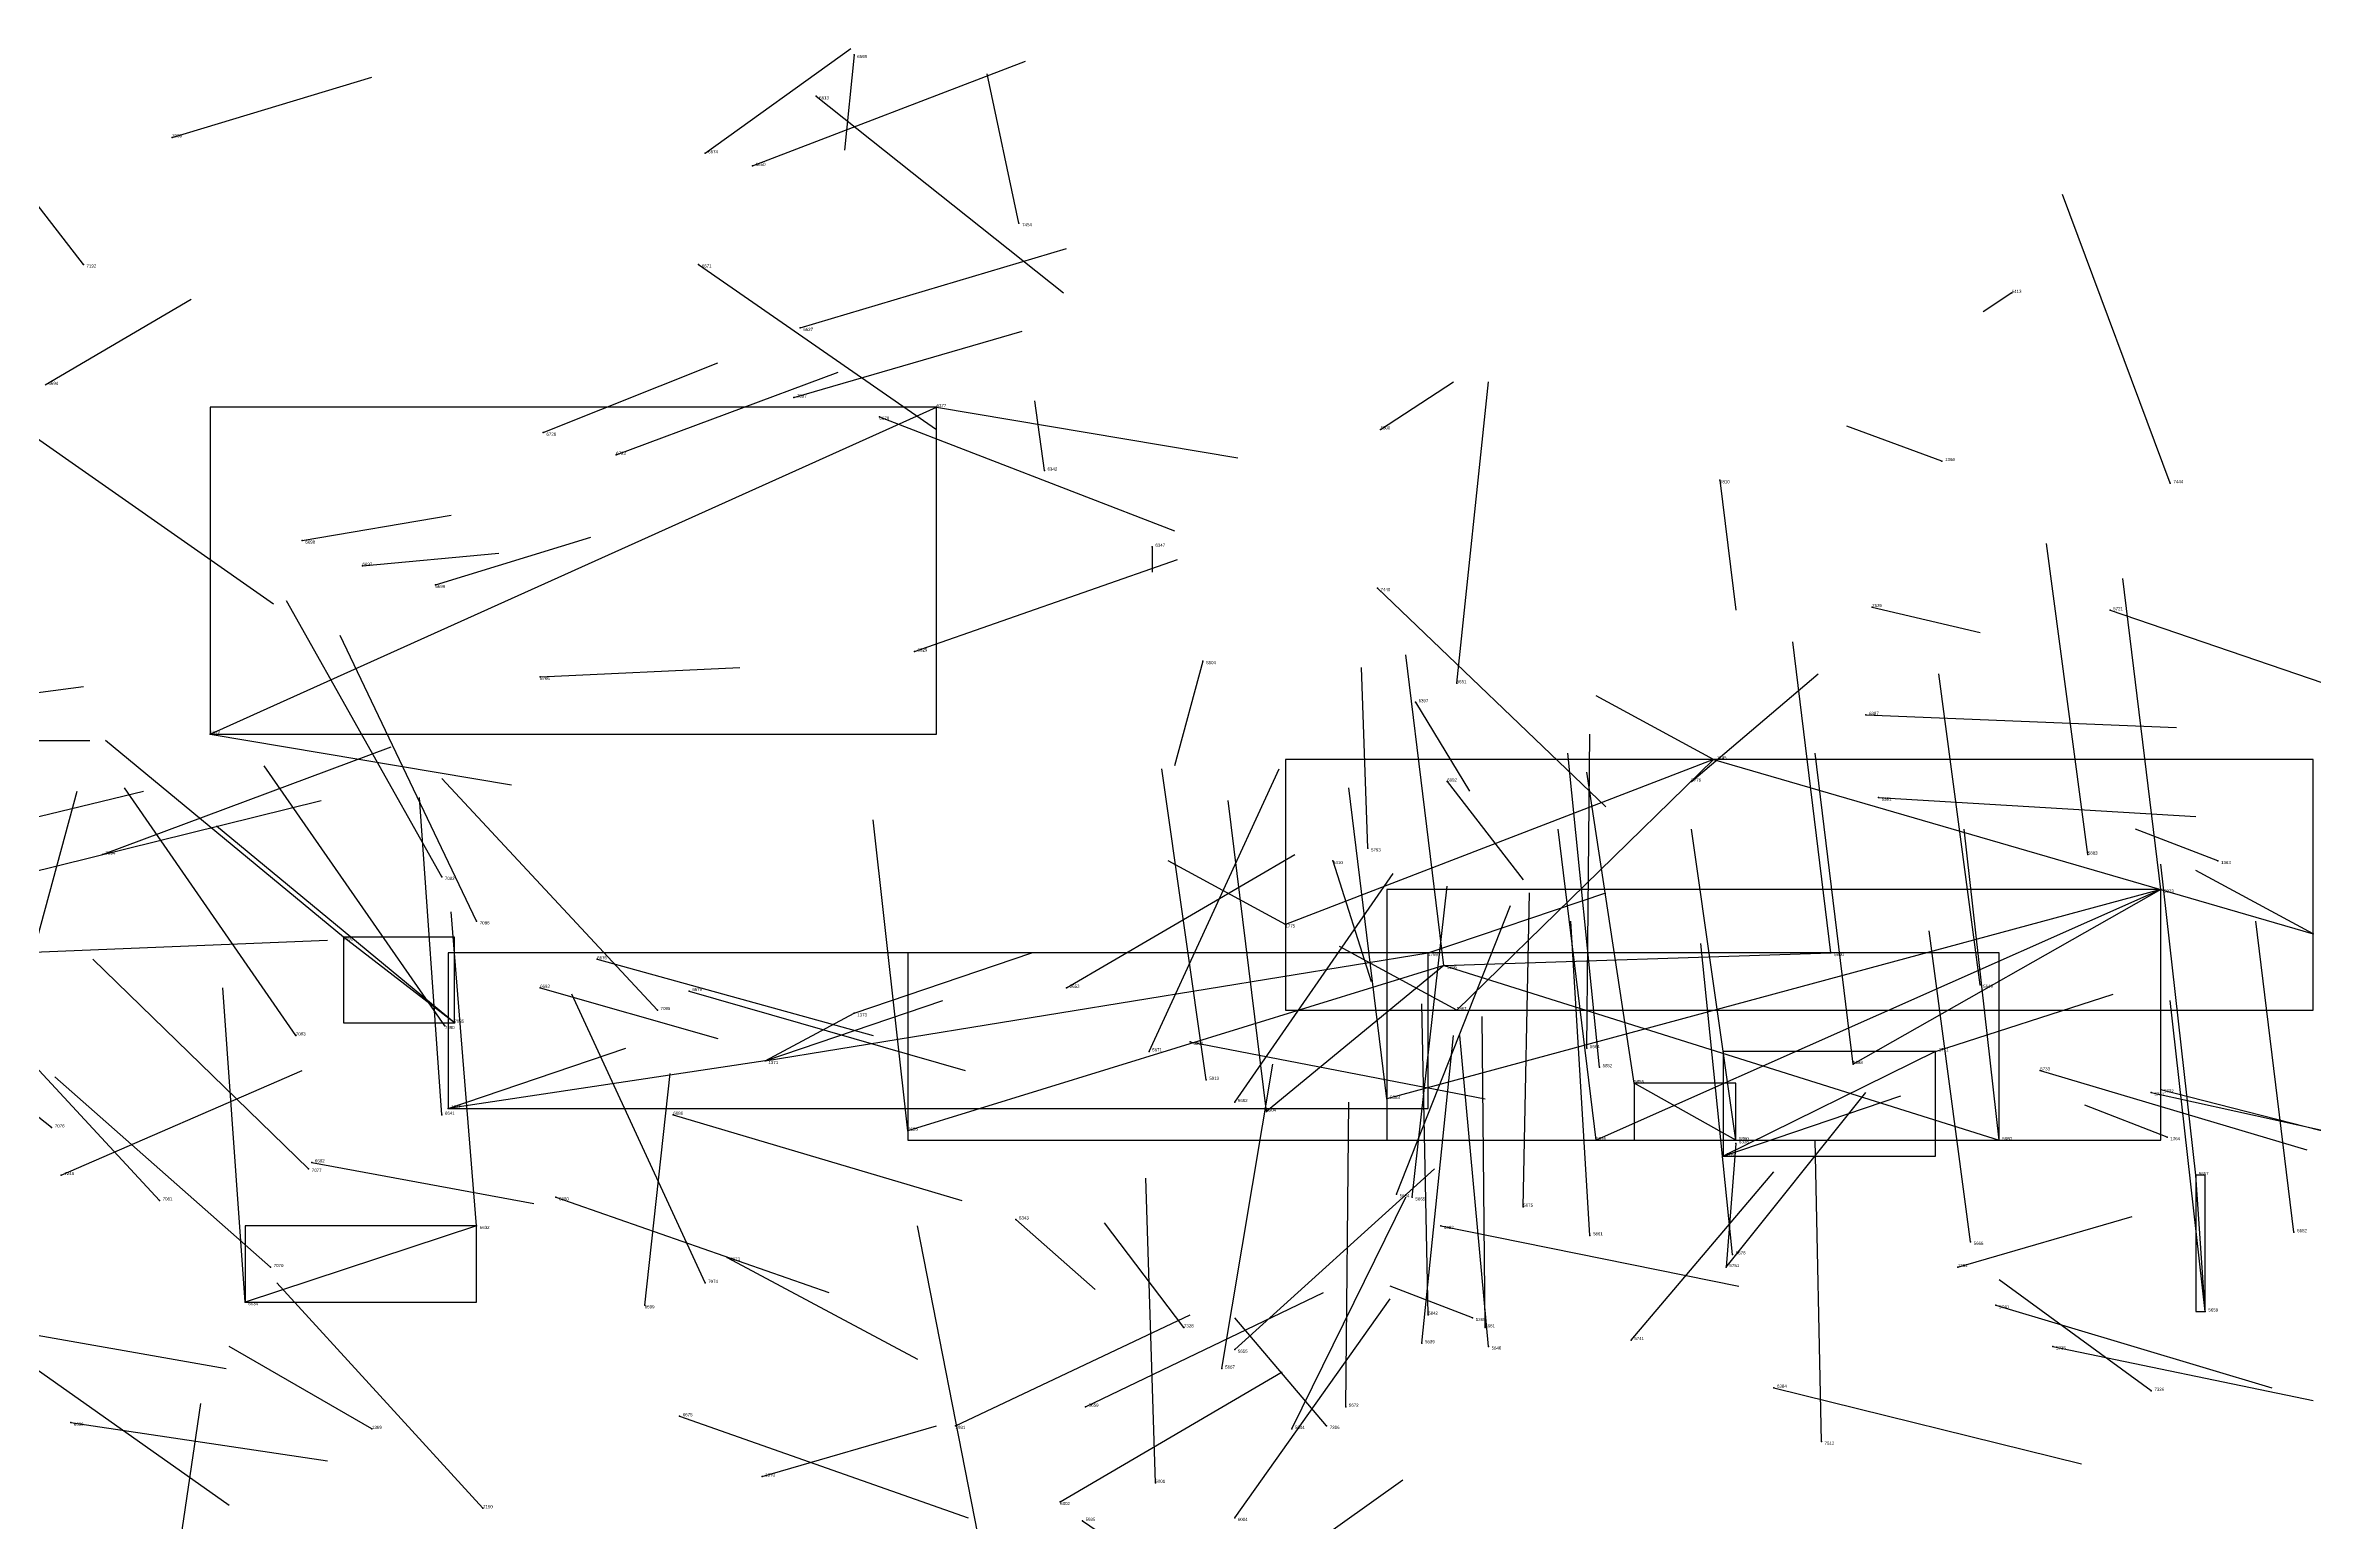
# Model space of a CAD drawing. Extents: x 59.1 to 70.8, y 600.3 to 605.1.
# Drawn here: x 64.7 to 65.416, y 603.98 to 604.446 of the extents above; entities that cross this region are included whole.
import ezdxf

# ---------------------------------------------------------------- set-up
doc = ezdxf.new("R2010")
doc.units = 0
for name, color, linetype in [('Clients', 3, 'CONTINUOUS'), ('Facilities', 3, 'CONTINUOUS'), ('Facilities_lines', 3, 'CONTINUOUS'), ('Min_max_boxes', 1, 'CONTINUOUS'), ('Normals', 1, 'CONTINUOUS'), ('Source_points', 5, 'CONTINUOUS'), ('Text', 3, 'CONTINUOUS')]:
    doc.layers.add(name, color=color, linetype=linetype)

msp = doc.modelspace()

# ---------------------------------------------------------------- linework, layer by layer
at = {"layer": 'Clients', "color": 5}
for p in [(64.981, 604.332, 456.154), (65.091, 604.169, 448.004), (64.794, 604.165, 459.748), (65.415, 604.166, 448.259), (65.136, 604.16, 449.977), (65.263, 604.16, 453.371), (64.955, 604.141, 450.039), (65.145, 604.142, 447.973), (65.201, 604.119, 453.542), (65.27, 604.125, 453.44), (64.827, 604.111, 450.103), (65.123, 604.114, 453.392), (64.972, 604.104, 453.41), (65.085, 604.11, 453.41), (65.189, 604.101, 453.412), (65.316, 604.101, 453.283), (65.229, 604.096, 449.859), (65.378, 604.09, 453.84), (64.763, 604.05, 453.453)]:
    msp.add_point(p, dxfattribs=at)
at = {"layer": 'Facilities', "color": 3}
for p in [(64.955, 604.443, 454.73), (64.943, 604.43, 455.981), (64.74, 604.417, 459.195), (64.908, 604.412, 456.953), (64.923, 604.408, 453.978), (65.007, 604.39, 460.545), (64.712, 604.377, 461.44), (64.906, 604.377, 456.049), (65.32, 604.368, 457.33), (64.938, 604.357, 453.999), (64.936, 604.335, 459.454), (64.963, 604.329, 456.062), (64.857, 604.324, 457.063), (65.121, 604.325, 454.78), (64.88, 604.317, 457.033), (65.015, 604.312, 457.001), (65.298, 604.315, 447.928), (65.228, 604.309, 454.587), (65.37, 604.308, 461.806), (64.781, 604.29, 457.058), (65.049, 604.288, 457.194), (64.8, 604.282, 457.14), (64.823, 604.276, 457.294), (65.12, 604.275, 461.57), (65.276, 604.269, 459.436), (65.351, 604.268, 455.786), (64.974, 604.255, 453.984), (64.856, 604.247, 457.014), (65.065, 604.252, 454.702), (65.145, 604.245, 453.966), (65.132, 604.239, 456.974), (65.274, 604.235, 456.408), (64.752, 604.229, 456.443), (65.226, 604.221, 448.03), (65.142, 604.214, 456.959), (65.219, 604.214, 454.764), (65.278, 604.209, 456.357), (64.718, 604.191, 459.863), (65.117, 604.193, 454.762), (65.344, 604.191, 453.387), (64.825, 604.184, 459.657), (65.106, 604.189, 457.022), (65.385, 604.189, 447.956), (65.367, 604.18, 453.32), (64.836, 604.17, 459.596), (64.874, 604.158, 456.943), (65.141, 604.156, 453.453), (64.856, 604.149, 457.19), (64.903, 604.148, 456.908), (65.022, 604.149, 453.949), (65.31, 604.15, 453.324), (64.893, 604.142, 459.669), (64.779, 604.134, 459.414), (64.826, 604.137, 459.659), (64.829, 604.138, 459.716), (64.927, 604.126, 450.089), (65.048, 604.129, 453.803), (65.061, 604.132, 456.319), (65.186, 604.13, 453.684), (65.296, 604.129, 449.862), (65.066, 604.12, 453.454), (65.19, 604.124, 453.612), (65.329, 604.123, 455.755), (65.075, 604.113, 453.893), (65.364, 604.116, 455.813), (65.367, 604.117, 455.755), (64.702, 604.105, 459.27), (64.825, 604.109, 453.487), (64.898, 604.109, 456.881), (65.233, 604.101, 453.558), (65.233, 604.1, 457.064), (65.369, 604.102, 447.939), (64.705, 604.09, 460.455), (64.783, 604.092, 459.415), (64.784, 604.094, 457.218), (64.861, 604.083, 456.905), (65.126, 604.084, 453.833), (65.131, 604.083, 453.763), (64.736, 604.082, 459.265), (65.006, 604.076, 457.004), (65.166, 604.08, 453.703), (64.836, 604.074, 453.44), (65.14, 604.074, 456.364), (65.187, 604.071, 453.683), (65.307, 604.069, 453.571), (65.409, 604.072, 453.781), (64.771, 604.061, 459.225), (64.915, 604.064, 457), (65.23, 604.061, 454.833), (65.232, 604.065, 453.621), (65.303, 604.061, 449.862), (64.908, 604.056, 459.487), (64.889, 604.049, 454.999), (65.315, 604.049, 455.727), (65.381, 604.047, 453.808), (65.059, 604.042, 462.447), (65.136, 604.046, 453.765), (65.15, 604.045, 447.911), (65.154, 604.042, 453.806), (65.075, 604.035, 453.889), (65.134, 604.037, 453.812), (65.155, 604.036, 453.658), (65.2, 604.038, 455.034), (65.333, 604.036, 455.81), (65.071, 604.029, 453.802), (65.245, 604.023, 456.304), (65.364, 604.022, 462.233), (64.708, 604.012, 457.265), (64.9, 604.014, 456.831), (64.987, 604.011, 454.044), (65.028, 604.017, 453.961), (65.104, 604.011, 462.388), (65.11, 604.017, 453.822), (64.803, 604.01, 447.92), (65.093, 604.01, 453.914), (65.26, 604.006, 459.359), (64.926, 603.995, 450.091), (65.05, 603.993, 453.808), (64.838, 603.985, 459.18), (65.02, 603.987, 453.982), (65.027, 603.981, 457.048), (65.075, 603.982, 453.881)]:
    msp.add_point(p, dxfattribs=at)
at = {"layer": 'Facilities_lines', "color": 3}
for p, q in [((64.752, 604.229, 456.443), (64.981, 604.332, 456.154)), ((65.226, 604.221, 448.03), (65.091, 604.169, 448.004)), ((65.226, 604.221, 448.03), (65.145, 604.142, 447.973)), ((65.226, 604.221, 448.03), (65.415, 604.166, 448.259)), ((65.367, 604.18, 453.32), (65.123, 604.114, 453.392)), ((65.367, 604.18, 453.32), (65.189, 604.101, 453.412)), ((65.367, 604.18, 453.32), (65.27, 604.125, 453.44)), ((64.829, 604.138, 459.716), (64.794, 604.165, 459.748)), ((64.927, 604.126, 450.089), (65.136, 604.16, 449.977)), ((65.141, 604.156, 453.453), (64.972, 604.104, 453.41)), ((65.141, 604.156, 453.453), (65.085, 604.11, 453.41)), ((65.141, 604.156, 453.453), (65.263, 604.16, 453.371)), ((65.141, 604.156, 453.453), (65.316, 604.101, 453.283)), ((64.927, 604.126, 450.089), (64.955, 604.141, 450.039)), ((64.927, 604.126, 450.089), (64.827, 604.111, 450.103)), ((65.296, 604.129, 449.862), (65.229, 604.096, 449.859)), ((65.233, 604.101, 453.558), (65.201, 604.119, 453.542)), ((65.381, 604.047, 453.808), (65.378, 604.09, 453.84)), ((64.836, 604.074, 453.44), (64.763, 604.05, 453.453))]:
    msp.add_line(p, q, dxfattribs=at)
at = {"layer": 'Min_max_boxes', "color": 1}
for p, q in [((64.981, 604.332, 456.154), (64.752, 604.332, 456.154)), ((64.752, 604.332, 456.154), (64.752, 604.229, 456.154)), ((64.981, 604.332, 456.443), (64.752, 604.332, 456.443)), ((64.752, 604.332, 456.443), (64.752, 604.229, 456.443)), ((64.752, 604.332, 456.154), (64.752, 604.332, 456.443)), ((64.981, 604.229, 456.154), (64.981, 604.332, 456.154)), ((64.981, 604.229, 456.443), (64.981, 604.332, 456.443)), ((64.981, 604.332, 456.154), (64.981, 604.332, 456.443)), ((64.752, 604.229, 456.154), (64.981, 604.229, 456.154)), ((64.752, 604.229, 456.443), (64.981, 604.229, 456.443)), ((64.752, 604.229, 456.154), (64.752, 604.229, 456.443)), ((64.981, 604.229, 456.154), (64.981, 604.229, 456.443)), ((65.415, 604.221, 447.973), (65.091, 604.221, 447.973)), ((65.091, 604.221, 447.973), (65.091, 604.142, 447.973)), ((65.415, 604.221, 448.259), (65.091, 604.221, 448.259)), ((65.091, 604.221, 448.259), (65.091, 604.142, 448.259)), ((65.091, 604.221, 447.973), (65.091, 604.221, 448.259)), ((65.415, 604.142, 447.973), (65.415, 604.221, 447.973)), ((65.415, 604.142, 448.259), (65.415, 604.221, 448.259)), ((65.415, 604.221, 447.973), (65.415, 604.221, 448.259)), ((65.367, 604.18, 453.32), (65.123, 604.18, 453.32)), ((65.123, 604.18, 453.32), (65.123, 604.101, 453.32)), ((65.367, 604.18, 453.44), (65.123, 604.18, 453.44)), ((65.123, 604.18, 453.44), (65.123, 604.101, 453.44)), ((65.123, 604.18, 453.32), (65.123, 604.18, 453.44)), ((65.367, 604.101, 453.32), (65.367, 604.18, 453.32)), ((65.367, 604.101, 453.44), (65.367, 604.18, 453.44)), ((65.367, 604.18, 453.32), (65.367, 604.18, 453.44)), ((64.829, 604.165, 459.716), (64.794, 604.165, 459.716)), ((64.794, 604.165, 459.716), (64.794, 604.138, 459.716)), ((64.829, 604.165, 459.748), (64.794, 604.165, 459.748)), ((64.794, 604.165, 459.748), (64.794, 604.138, 459.748)), ((64.794, 604.165, 459.716), (64.794, 604.165, 459.748)), ((64.829, 604.138, 459.716), (64.829, 604.165, 459.716)), ((64.829, 604.138, 459.748), (64.829, 604.165, 459.748)), ((64.829, 604.165, 459.716), (64.829, 604.165, 459.748)), ((65.136, 604.16, 449.977), (64.827, 604.16, 449.977)), ((64.827, 604.16, 449.977), (64.827, 604.111, 449.977)), ((65.136, 604.16, 450.103), (64.827, 604.16, 450.103)), ((64.827, 604.16, 450.103), (64.827, 604.111, 450.103)), ((64.827, 604.16, 449.977), (64.827, 604.16, 450.103)), ((65.316, 604.16, 453.283), (64.972, 604.16, 453.283)), ((64.972, 604.16, 453.283), (64.972, 604.101, 453.283)), ((65.316, 604.16, 453.453), (64.972, 604.16, 453.453)), ((64.972, 604.16, 453.453), (64.972, 604.101, 453.453)), ((64.972, 604.16, 453.283), (64.972, 604.16, 453.453)), ((65.136, 604.111, 449.977), (65.136, 604.16, 449.977)), ((65.136, 604.111, 450.103), (65.136, 604.16, 450.103)), ((65.136, 604.16, 449.977), (65.136, 604.16, 450.103)), ((65.316, 604.101, 453.283), (65.316, 604.16, 453.283)), ((65.316, 604.101, 453.453), (65.316, 604.16, 453.453)), ((65.316, 604.16, 453.283), (65.316, 604.16, 453.453)), ((65.091, 604.142, 447.973), (65.415, 604.142, 447.973)), ((65.091, 604.142, 448.259), (65.415, 604.142, 448.259)), ((65.091, 604.142, 447.973), (65.091, 604.142, 448.259)), ((65.415, 604.142, 447.973), (65.415, 604.142, 448.259)), ((64.794, 604.138, 459.716), (64.829, 604.138, 459.716)), ((64.794, 604.138, 459.748), (64.829, 604.138, 459.748)), ((64.794, 604.138, 459.716), (64.794, 604.138, 459.748)), ((64.829, 604.138, 459.716), (64.829, 604.138, 459.748)), ((65.296, 604.129, 449.859), (65.229, 604.129, 449.859)), ((65.229, 604.129, 449.859), (65.229, 604.096, 449.859)), ((65.296, 604.129, 449.862), (65.229, 604.129, 449.862)), ((65.229, 604.129, 449.862), (65.229, 604.096, 449.862)), ((65.229, 604.129, 449.859), (65.229, 604.129, 449.862)), ((65.296, 604.096, 449.859), (65.296, 604.129, 449.859)), ((65.296, 604.096, 449.862), (65.296, 604.129, 449.862)), ((65.296, 604.129, 449.859), (65.296, 604.129, 449.862)), ((65.233, 604.119, 453.542), (65.201, 604.119, 453.542)), ((65.201, 604.119, 453.542), (65.201, 604.101, 453.542)), ((65.233, 604.119, 453.558), (65.201, 604.119, 453.558)), ((65.201, 604.119, 453.558), (65.201, 604.101, 453.558)), ((65.201, 604.119, 453.542), (65.201, 604.119, 453.558)), ((65.233, 604.101, 453.542), (65.233, 604.119, 453.542)), ((65.233, 604.101, 453.558), (65.233, 604.119, 453.558)), ((65.233, 604.119, 453.542), (65.233, 604.119, 453.558)), ((64.827, 604.111, 449.977), (65.136, 604.111, 449.977)), ((64.827, 604.111, 450.103), (65.136, 604.111, 450.103)), ((64.827, 604.111, 449.977), (64.827, 604.111, 450.103)), ((65.136, 604.111, 449.977), (65.136, 604.111, 450.103)), ((64.972, 604.101, 453.283), (65.316, 604.101, 453.283)), ((64.972, 604.101, 453.453), (65.316, 604.101, 453.453)), ((64.972, 604.101, 453.283), (64.972, 604.101, 453.453)), ((65.123, 604.101, 453.32), (65.367, 604.101, 453.32)), ((65.123, 604.101, 453.44), (65.367, 604.101, 453.44)), ((65.123, 604.101, 453.32), (65.123, 604.101, 453.44)), ((65.201, 604.101, 453.542), (65.233, 604.101, 453.542)), ((65.201, 604.101, 453.558), (65.233, 604.101, 453.558)), ((65.201, 604.101, 453.542), (65.201, 604.101, 453.558)), ((65.233, 604.101, 453.542), (65.233, 604.101, 453.558)), ((65.316, 604.101, 453.283), (65.316, 604.101, 453.453)), ((65.367, 604.101, 453.32), (65.367, 604.101, 453.44)), ((65.229, 604.096, 449.859), (65.296, 604.096, 449.859)), ((65.229, 604.096, 449.862), (65.296, 604.096, 449.862)), ((65.229, 604.096, 449.859), (65.229, 604.096, 449.862)), ((65.296, 604.096, 449.859), (65.296, 604.096, 449.862)), ((65.381, 604.09, 453.808), (65.378, 604.09, 453.808)), ((65.378, 604.09, 453.808), (65.378, 604.047, 453.808)), ((65.381, 604.09, 453.84), (65.378, 604.09, 453.84)), ((65.378, 604.09, 453.84), (65.378, 604.047, 453.84)), ((65.378, 604.09, 453.808), (65.378, 604.09, 453.84)), ((65.381, 604.047, 453.808), (65.381, 604.09, 453.808)), ((65.381, 604.047, 453.84), (65.381, 604.09, 453.84)), ((65.381, 604.09, 453.808), (65.381, 604.09, 453.84)), ((64.836, 604.074, 453.44), (64.763, 604.074, 453.44)), ((64.763, 604.074, 453.44), (64.763, 604.05, 453.44)), ((64.836, 604.074, 453.453), (64.763, 604.074, 453.453)), ((64.763, 604.074, 453.453), (64.763, 604.05, 453.453)), ((64.763, 604.074, 453.44), (64.763, 604.074, 453.453)), ((64.836, 604.05, 453.44), (64.836, 604.074, 453.44)), ((64.836, 604.05, 453.453), (64.836, 604.074, 453.453)), ((64.836, 604.074, 453.44), (64.836, 604.074, 453.453)), ((64.763, 604.05, 453.44), (64.836, 604.05, 453.44)), ((64.763, 604.05, 453.453), (64.836, 604.05, 453.453)), ((64.763, 604.05, 453.44), (64.763, 604.05, 453.453)), ((64.836, 604.05, 453.44), (64.836, 604.05, 453.453)), ((65.378, 604.047, 453.808), (65.381, 604.047, 453.808)), ((65.378, 604.047, 453.84), (65.381, 604.047, 453.84)), ((65.378, 604.047, 453.808), (65.378, 604.047, 453.84)), ((65.381, 604.047, 453.808), (65.381, 604.047, 453.84))]:
    msp.add_line(p, q, dxfattribs=at)
at = {"layer": 'Normals', "color": 1}
for p, q in [((64.712, 604.377, 461.44), (64.654, 604.452, 461.473)), ((64.908, 604.412, 456.953), (64.954, 604.445, 457.035)), ((64.923, 604.408, 453.978), (65.009, 604.441, 454.017)), ((64.955, 604.443, 454.73), (64.952, 604.413, 454.825)), ((64.74, 604.417, 459.195), (64.803, 604.436, 459.12)), ((65.007, 604.39, 460.545), (64.997, 604.437, 460.633)), ((64.943, 604.43, 455.981), (65.021, 604.368, 455.97)), ((65.37, 604.308, 461.806), (65.336, 604.399, 461.831)), ((64.906, 604.377, 456.049), (64.981, 604.325, 456.007)), ((64.938, 604.357, 453.999), (65.022, 604.382, 454.047)), ((64.7, 604.339, 457.068), (64.746, 604.366, 457.153)), ((65.32, 604.368, 457.33), (65.311, 604.362, 457.429)), ((64.936, 604.335, 459.454), (65.008, 604.356, 459.388)), ((64.857, 604.324, 457.063), (64.912, 604.346, 457.144)), ((64.88, 604.317, 457.033), (64.95, 604.343, 457.1)), ((65.121, 604.325, 454.78), (65.144, 604.34, 454.876)), ((65.145, 604.245, 453.966), (65.155, 604.34, 453.997)), ((65.015, 604.312, 457.001), (65.012, 604.334, 457.098)), ((64.692, 604.326, 459.388), (64.772, 604.27, 459.366)), ((64.963, 604.329, 456.062), (65.056, 604.293, 456.053)), ((64.981, 604.332, 456.154), (65.076, 604.316, 456.182)), ((65.298, 604.315, 447.928), (65.268, 604.326, 448.023)), ((65.228, 604.309, 454.587), (65.233, 604.268, 454.678)), ((64.781, 604.29, 457.058), (64.828, 604.298, 457.146)), ((64.823, 604.276, 457.294), (64.872, 604.291, 457.38)), ((64.8, 604.282, 457.14), (64.843, 604.286, 457.23)), ((64.974, 604.255, 453.984), (65.057, 604.284, 454.032)), ((65.049, 604.288, 457.194), (65.049, 604.28, 457.294)), ((65.344, 604.191, 453.387), (65.331, 604.289, 453.404)), ((65.367, 604.18, 453.32), (65.355, 604.278, 453.336)), ((64.825, 604.184, 459.657), (64.776, 604.271, 459.661)), ((65.12, 604.275, 461.57), (65.192, 604.206, 461.582)), ((65.276, 604.269, 459.436), (65.31, 604.261, 459.53)), ((65.351, 604.268, 455.786), (65.436, 604.239, 455.829)), ((64.836, 604.17, 459.596), (64.793, 604.26, 459.605)), ((65.263, 604.16, 453.371), (65.251, 604.258, 453.386)), ((64.856, 604.247, 457.014), (64.919, 604.25, 457.092)), ((65.065, 604.252, 454.702), (65.056, 604.219, 454.796)), ((65.117, 604.193, 454.762), (65.115, 604.25, 454.844)), ((65.141, 604.156, 453.453), (65.129, 604.254, 453.468)), ((65.219, 604.214, 454.764), (65.259, 604.248, 454.849)), ((65.31, 604.15, 453.324), (65.297, 604.248, 453.341)), ((64.621, 604.232, 459.919), (64.712, 604.244, 459.959)), ((65.226, 604.221, 448.03), (65.189, 604.241, 448.121)), ((65.132, 604.239, 456.974), (65.149, 604.211, 457.068)), ((65.274, 604.235, 456.408), (65.372, 604.231, 456.426)), ((64.622, 604.227, 460.055), (64.714, 604.227, 460.094)), ((64.794, 604.165, 459.748), (64.719, 604.227, 459.725)), ((64.752, 604.229, 456.443), (64.847, 604.213, 456.471)), ((65.186, 604.13, 453.684), (65.187, 604.229, 453.695)), ((64.718, 604.191, 459.863), (64.809, 604.225, 459.886)), ((64.826, 604.137, 459.659), (64.769, 604.219, 459.658)), ((65.19, 604.124, 453.612), (65.18, 604.223, 453.624)), ((65.27, 604.125, 453.44), (65.258, 604.223, 453.456)), ((64.779, 604.134, 459.414), (64.725, 604.212, 459.445)), ((64.893, 604.142, 459.669), (64.825, 604.215, 459.662)), ((65.048, 604.129, 453.803), (65.089, 604.218, 453.822)), ((65.066, 604.12, 453.454), (65.052, 604.218, 453.466)), ((65.123, 604.114, 453.392), (65.111, 604.212, 453.408)), ((65.142, 604.214, 456.959), (65.166, 604.183, 457.051)), ((65.201, 604.119, 453.542), (65.186, 604.217, 453.554)), ((64.64, 604.189, 459.891), (64.731, 604.211, 459.927)), ((64.684, 604.115, 455.21), (64.71, 604.211, 455.218)), ((64.694, 604.185, 459.876), (64.787, 604.208, 459.904)), ((64.825, 604.109, 453.487), (64.818, 604.209, 453.494)), ((65.085, 604.11, 453.41), (65.073, 604.208, 453.425)), ((65.278, 604.209, 456.357), (65.378, 604.203, 456.36)), ((64.829, 604.138, 459.716), (64.754, 604.2, 459.693)), ((64.972, 604.104, 453.41), (64.961, 604.202, 453.425)), ((65.189, 604.101, 453.412), (65.177, 604.199, 453.428)), ((65.233, 604.101, 453.558), (65.219, 604.199, 453.57)), ((65.316, 604.101, 453.283), (65.305, 604.199, 453.298)), ((65.385, 604.189, 447.956), (65.359, 604.199, 448.052)), ((65.022, 604.149, 453.949), (65.094, 604.191, 454.004)), ((65.091, 604.169, 448.004), (65.054, 604.189, 448.095)), ((65.075, 604.113, 453.893), (65.125, 604.185, 453.941)), ((65.106, 604.189, 457.022), (65.118, 604.151, 457.114)), ((65.378, 604.09, 453.84), (65.367, 604.188, 453.858)), ((65.415, 604.166, 448.259), (65.378, 604.186, 448.35)), ((65.131, 604.083, 453.763), (65.142, 604.181, 453.781)), ((65.136, 604.16, 449.977), (65.192, 604.179, 450.058)), ((65.166, 604.08, 453.703), (65.168, 604.179, 453.715)), ((64.836, 604.074, 453.44), (64.828, 604.173, 453.453)), ((65.126, 604.084, 453.833), (65.162, 604.175, 453.855)), ((65.187, 604.071, 453.683), (65.181, 604.17, 453.698)), ((65.409, 604.072, 453.781), (65.397, 604.17, 453.798)), ((64.702, 604.105, 459.27), (64.628, 604.163, 459.305)), ((64.691, 604.16, 459.738), (64.789, 604.164, 459.756)), ((65.145, 604.142, 447.973), (65.108, 604.162, 448.064)), ((65.232, 604.065, 453.621), (65.222, 604.163, 453.637)), ((65.307, 604.069, 453.571), (65.294, 604.167, 453.585)), ((64.783, 604.092, 459.415), (64.715, 604.158, 459.446)), ((64.874, 604.158, 456.943), (64.961, 604.134, 456.987)), ((64.955, 604.141, 450.039), (65.011, 604.16, 450.12)), ((64.736, 604.082, 459.265), (64.672, 604.151, 459.298)), ((64.763, 604.05, 453.453), (64.756, 604.149, 453.465)), ((64.856, 604.149, 457.19), (64.912, 604.133, 457.271)), ((64.908, 604.056, 459.487), (64.866, 604.147, 459.494)), ((64.903, 604.148, 456.908), (64.99, 604.123, 456.95)), ((65.296, 604.129, 449.862), (65.352, 604.147, 449.943)), ((64.927, 604.126, 450.089), (64.983, 604.145, 450.17)), ((65.136, 604.046, 453.765), (65.134, 604.144, 453.783)), ((65.154, 604.042, 453.806), (65.153, 604.14, 453.828)), ((65.381, 604.047, 453.808), (65.37, 604.145, 453.826)), ((65.134, 604.037, 453.812), (65.144, 604.134, 453.832)), ((65.155, 604.036, 453.658), (65.146, 604.134, 453.674)), ((64.827, 604.111, 450.103), (64.883, 604.13, 450.184)), ((65.061, 604.132, 456.319), (65.154, 604.114, 456.352)), ((64.771, 604.061, 459.225), (64.703, 604.121, 459.266)), ((64.705, 604.09, 460.455), (64.781, 604.123, 460.511)), ((64.889, 604.049, 454.999), (64.897, 604.122, 455.067)), ((65.071, 604.029, 453.802), (65.087, 604.125, 453.826)), ((65.329, 604.123, 455.755), (65.413, 604.098, 455.803)), ((65.11, 604.017, 453.822), (65.111, 604.113, 453.851)), ((65.229, 604.096, 449.859), (65.285, 604.115, 449.94)), ((65.23, 604.061, 454.833), (65.274, 604.116, 454.904)), ((65.369, 604.102, 447.939), (65.343, 604.112, 448.035)), ((65.364, 604.116, 455.813), (65.446, 604.098, 455.867)), ((65.367, 604.117, 455.755), (65.445, 604.097, 455.814)), ((64.898, 604.109, 456.881), (64.989, 604.082, 456.914)), ((65.233, 604.1, 457.064), (65.23, 604.061, 457.156)), ((65.26, 604.006, 459.359), (65.258, 604.101, 459.391)), ((64.784, 604.094, 457.218), (64.854, 604.081, 457.289)), ((65.075, 604.035, 453.889), (65.138, 604.092, 453.942)), ((65.2, 604.038, 455.034), (65.245, 604.091, 455.106)), ((64.861, 604.083, 456.905), (64.947, 604.053, 456.945)), ((65.05, 603.993, 453.808), (65.047, 604.089, 453.835)), ((65.093, 604.01, 453.914), (65.129, 604.083, 453.972)), ((65.006, 604.076, 457.004), (65.031, 604.054, 457.098)), ((65.303, 604.061, 449.862), (65.358, 604.077, 449.944)), ((64.994, 603.977, 459.491), (64.975, 604.074, 459.506)), ((65.059, 604.042, 462.447), (65.034, 604.075, 462.538)), ((65.14, 604.074, 456.364), (65.234, 604.055, 456.337)), ((64.915, 604.064, 457), (64.975, 604.032, 457.073)), ((64.838, 603.985, 459.18), (64.773, 604.056, 459.208)), ((65.15, 604.045, 447.911), (65.124, 604.055, 448.007)), ((65.364, 604.022, 462.233), (65.316, 604.057, 462.313)), ((65.028, 604.017, 453.961), (65.103, 604.053, 454.017)), ((65.075, 603.982, 453.881), (65.124, 604.051, 453.934)), ((65.315, 604.049, 455.727), (65.402, 604.023, 455.769)), ((64.672, 604.044, 457.296), (64.757, 604.029, 457.346)), ((64.987, 604.011, 454.044), (65.061, 604.046, 454.101)), ((65.104, 604.011, 462.388), (65.075, 604.045, 462.478)), ((64.69, 604.034, 454.465), (64.758, 603.986, 454.52)), ((64.803, 604.01, 447.92), (64.758, 604.036, 448.005)), ((65.333, 604.036, 455.81), (65.415, 604.019, 455.864)), ((65.02, 603.987, 453.982), (65.09, 604.028, 454.04)), ((64.735, 603.923, 455.058), (64.749, 604.018, 455.085)), ((65.245, 604.023, 456.304), (65.342, 603.999, 456.297)), ((64.708, 604.012, 457.265), (64.789, 604, 457.322)), ((64.9, 604.014, 456.831), (64.991, 603.982, 456.858)), ((64.926, 603.995, 450.091), (64.981, 604.011, 450.173)), ((65.062, 603.947, 453.982), (65.128, 603.994, 454.041)), ((65.027, 603.981, 457.048), (65.058, 603.96, 457.141))]:
    msp.add_line(p, q, dxfattribs=at)
at = {"layer": 'Source_points', "color": 5}
for p in [(64.955, 604.443, 454.73), (64.943, 604.43, 455.981), (64.74, 604.417, 459.195), (64.908, 604.412, 456.953), (64.923, 604.408, 453.978), (65.007, 604.39, 460.545), (64.712, 604.377, 461.44), (64.906, 604.377, 456.049), (65.32, 604.368, 457.33), (64.938, 604.357, 453.999), (64.936, 604.335, 459.454), (64.963, 604.329, 456.062), (64.981, 604.332, 456.154), (64.857, 604.324, 457.063), (65.121, 604.325, 454.78), (64.88, 604.317, 457.033), (65.015, 604.312, 457.001), (65.298, 604.315, 447.928), (65.228, 604.309, 454.587), (65.37, 604.308, 461.806), (64.781, 604.29, 457.058), (65.049, 604.288, 457.194), (64.8, 604.282, 457.14), (64.823, 604.276, 457.294), (65.12, 604.275, 461.57), (65.276, 604.269, 459.436), (65.351, 604.268, 455.786), (64.974, 604.255, 453.984), (64.856, 604.247, 457.014), (65.065, 604.252, 454.702), (65.145, 604.245, 453.966), (65.132, 604.239, 456.974), (65.274, 604.235, 456.408), (64.752, 604.229, 456.443), (65.226, 604.221, 448.03), (65.142, 604.214, 456.959), (65.219, 604.214, 454.764), (65.278, 604.209, 456.357), (64.718, 604.191, 459.863), (65.117, 604.193, 454.762), (65.344, 604.191, 453.387), (64.825, 604.184, 459.657), (65.106, 604.189, 457.022), (65.385, 604.189, 447.956), (65.367, 604.18, 453.32), (64.836, 604.17, 459.596), (65.091, 604.169, 448.004), (64.794, 604.165, 459.748), (65.415, 604.166, 448.259), (64.874, 604.158, 456.943), (65.136, 604.16, 449.977), (65.141, 604.156, 453.453), (65.263, 604.16, 453.371), (64.856, 604.149, 457.19), (64.903, 604.148, 456.908), (65.022, 604.149, 453.949), (65.31, 604.15, 453.324), (64.893, 604.142, 459.669), (64.955, 604.141, 450.039), (65.145, 604.142, 447.973), (64.779, 604.134, 459.414), (64.826, 604.137, 459.659), (64.829, 604.138, 459.716), (64.927, 604.126, 450.089), (65.048, 604.129, 453.803), (65.061, 604.132, 456.319), (65.186, 604.13, 453.684), (65.296, 604.129, 449.862), (65.066, 604.12, 453.454), (65.19, 604.124, 453.612), (65.201, 604.119, 453.542), (65.27, 604.125, 453.44), (65.329, 604.123, 455.755), (64.827, 604.111, 450.103), (65.075, 604.113, 453.893), (65.123, 604.114, 453.392), (65.364, 604.116, 455.813), (65.367, 604.117, 455.755), (64.702, 604.105, 459.27), (64.825, 604.109, 453.487), (64.898, 604.109, 456.881), (64.972, 604.104, 453.41), (65.085, 604.11, 453.41), (65.189, 604.101, 453.412), (65.233, 604.101, 453.558), (65.233, 604.1, 457.064), (65.316, 604.101, 453.283), (65.369, 604.102, 447.939), (64.705, 604.09, 460.455), (64.783, 604.092, 459.415), (64.784, 604.094, 457.218), (65.229, 604.096, 449.859), (65.378, 604.09, 453.84), (64.861, 604.083, 456.905), (65.126, 604.084, 453.833), (65.131, 604.083, 453.763), (64.736, 604.082, 459.265), (65.006, 604.076, 457.004), (65.166, 604.08, 453.703), (64.836, 604.074, 453.44), (65.14, 604.074, 456.364), (65.187, 604.071, 453.683), (65.307, 604.069, 453.571), (65.409, 604.072, 453.781), (64.771, 604.061, 459.225), (64.915, 604.064, 457), (65.23, 604.061, 454.833), (65.232, 604.065, 453.621), (65.303, 604.061, 449.862), (64.908, 604.056, 459.487), (64.763, 604.05, 453.453), (64.889, 604.049, 454.999), (65.315, 604.049, 455.727), (65.381, 604.047, 453.808), (65.059, 604.042, 462.447), (65.136, 604.046, 453.765), (65.15, 604.045, 447.911), (65.154, 604.042, 453.806), (65.075, 604.035, 453.889), (65.134, 604.037, 453.812), (65.155, 604.036, 453.658), (65.2, 604.038, 455.034), (65.333, 604.036, 455.81), (65.071, 604.029, 453.802), (65.245, 604.023, 456.304), (65.364, 604.022, 462.233), (64.708, 604.012, 457.265), (64.9, 604.014, 456.831), (64.987, 604.011, 454.044), (65.028, 604.017, 453.961), (65.104, 604.011, 462.388), (65.11, 604.017, 453.822), (64.803, 604.01, 447.92), (65.093, 604.01, 453.914), (65.26, 604.006, 459.359), (64.926, 603.995, 450.091), (65.05, 603.993, 453.808), (64.838, 603.985, 459.18), (65.02, 603.987, 453.982), (65.027, 603.981, 457.048), (65.075, 603.982, 453.881)]:
    msp.add_point(p, dxfattribs=at)

# ---------------------------------------------------------------- texts
at = {"layer": 'Text', "color": 3}
for s, p in [('6598', (64.956, 604.442, 454.73)), ('6613', (64.944, 604.429, 455.981)), ('7069', (64.74, 604.417, 459.195)), ('6674', (64.909, 604.412, 456.953)), ('6650', (64.924, 604.408, 453.978)), ('7454', (65.008, 604.389, 460.545)), ('7192', (64.713, 604.376, 461.44)), ('6671', (64.907, 604.376, 456.049)), ('6413', (65.32, 604.368, 457.33)), ('6627', (64.939, 604.356, 453.999)), ('6694', (64.701, 604.339, 457.068)), ('7087', (64.937, 604.335, 459.454)), ('6377', (64.981, 604.332, 456.154)), ('6678', (64.963, 604.328, 456.062)), ('5800', (65.121, 604.325, 454.78)), ('6726', (64.858, 604.323, 457.063)), ('6723', (64.88, 604.317, 457.033)), ('6342', (65.016, 604.312, 457.001)), ('1366', (65.299, 604.315, 447.928)), ('5810', (65.228, 604.308, 454.587)), ('7444', (65.371, 604.308, 461.806)), ('6698', (64.782, 604.289, 457.058)), ('6697', (64.8, 604.282, 457.14)), ('6347', (65.05, 604.288, 457.194)), ('6699', (64.823, 604.275, 457.294)), ('7440', (65.121, 604.274, 461.57)), ('7526', (65.276, 604.269, 459.436)), ('5721', (65.352, 604.268, 455.786)), ('6629', (64.975, 604.255, 453.984)), ('6705', (64.856, 604.246, 457.014)), ('5804', (65.066, 604.251, 454.702)), ('6397', (65.133, 604.239, 456.974)), ('5651', (65.145, 604.245, 453.966)), ('6387', (65.275, 604.235, 456.408)), ('6672', (64.752, 604.229, 456.443)), ('1745', (65.227, 604.221, 448.03)), ('6392', (65.142, 604.214, 456.959)), ('5776', (65.219, 604.214, 454.764)), ('6381', (65.279, 604.208, 456.357)), ('7094', (64.719, 604.191, 459.863)), ('5793', (65.118, 604.192, 454.762)), ('5883', (65.344, 604.191, 453.387)), ('7082', (64.826, 604.183, 459.657)), ('6410', (65.106, 604.188, 457.022)), ('1363', (65.386, 604.188, 447.956)), ('5873', (65.368, 604.179, 453.32)), ('7086', (64.837, 604.169, 459.596)), ('1775', (65.091, 604.168, 448.004)), ('7092', (64.794, 604.164, 459.748)), ('6676', (64.874, 604.158, 456.943)), ('1769', (65.136, 604.159, 449.977)), ('5896', (65.142, 604.155, 453.453)), ('5900', (65.264, 604.159, 453.371)), ('6693', (64.856, 604.149, 457.19)), ('6679', (64.904, 604.148, 456.908)), ('5653', (65.023, 604.149, 453.949)), ('5649', (65.311, 604.149, 453.324)), ('7095', (64.894, 604.142, 459.669)), ('1373', (64.956, 604.14, 450.039)), ('1367', (65.145, 604.142, 447.973)), ('7083', (64.779, 604.134, 459.414)), ('7090', (64.826, 604.136, 459.659)), ('7085', (64.829, 604.138, 459.716)), ('1371', (64.928, 604.125, 450.089)), ('5671', (65.049, 604.129, 453.803)), ('6394', (65.062, 604.131, 456.319)), ('5664', (65.187, 604.13, 453.684)), ('5888', (65.27, 604.125, 453.44)), ('1771', (65.297, 604.129, 449.862)), ('5913', (65.067, 604.12, 453.454)), ('5852', (65.191, 604.124, 453.612)), ('5855', (65.201, 604.119, 453.542)), ('5733', (65.329, 604.123, 455.755)), ('1372', (64.828, 604.111, 450.103)), ('5662', (65.076, 604.113, 453.893)), ('5904', (65.085, 604.11, 453.41)), ('5583', (65.124, 604.114, 453.392)), ('5731', (65.365, 604.115, 455.813)), ('5732', (65.368, 604.116, 455.755)), ('7076', (64.703, 604.105, 459.27)), ('6641', (64.826, 604.109, 453.487)), ('6686', (64.898, 604.109, 456.881)), ('6636', (64.972, 604.104, 453.41)), ('5876', (65.189, 604.101, 453.412)), ('1767', (65.23, 604.096, 449.859)), ('5860', (65.234, 604.101, 453.558)), ('6338', (65.234, 604.1, 457.064)), ('5880', (65.317, 604.101, 453.283)), ('1364', (65.37, 604.101, 447.939)), ('7246', (64.706, 604.09, 460.455)), ('7077', (64.784, 604.091, 459.415)), ('6692', (64.785, 604.094, 457.218)), ('5657', (65.379, 604.09, 453.84)), ('7081', (64.737, 604.082, 459.265)), ('6680', (64.862, 604.082, 456.905)), ('5634', (65.127, 604.083, 453.833)), ('5665', (65.132, 604.082, 453.763)), ('6343', (65.007, 604.076, 457.004)), ('5675', (65.166, 604.08, 453.703)), ('6632', (64.837, 604.073, 453.44)), ('6382', (65.141, 604.073, 456.364)), ('5861', (65.188, 604.071, 453.683)), ('5666', (65.308, 604.068, 453.571)), ('5652', (65.41, 604.072, 453.781)), ('7070', (64.772, 604.061, 459.225)), ('6673', (64.916, 604.063, 457)), ('5751', (65.231, 604.061, 454.833)), ('5678', (65.233, 604.065, 453.621)), ('1781', (65.303, 604.061, 449.862)), ('7074', (64.909, 604.056, 459.487)), ('6634', (64.764, 604.049, 453.453)), ('6599', (64.889, 604.048, 454.999)), ('5842', (65.136, 604.046, 453.765)), ('5740', (65.316, 604.048, 455.727)), ('5658', (65.382, 604.047, 453.808)), ('7328', (65.059, 604.042, 462.447)), ('1365', (65.151, 604.044, 447.911)), ('5661', (65.154, 604.042, 453.806)), ('5655', (65.076, 604.034, 453.889)), ('5639', (65.135, 604.037, 453.812)), ('5646', (65.156, 604.035, 453.658)), ('5741', (65.201, 604.038, 455.034)), ('5735', (65.334, 604.035, 455.81)), ('5667', (65.072, 604.029, 453.802)), ('5659', (65.029, 604.017, 453.961)), ('5672', (65.111, 604.017, 453.822)), ('6384', (65.246, 604.023, 456.304)), ('7326', (65.365, 604.022, 462.233)), ('6696', (64.709, 604.011, 457.265)), ('1369', (64.803, 604.01, 447.92)), ('6675', (64.901, 604.014, 456.831)), ('5931', (64.987, 604.01, 454.044)), ('5644', (65.094, 604.01, 453.914)), ('7306', (65.105, 604.01, 462.388)), ('7512', (65.261, 604.005, 459.359)), ('1370', (64.927, 603.995, 450.091)), ('6001', (65.05, 603.993, 453.808)), ('7150', (64.838, 603.985, 459.18)), ('6002', (65.02, 603.986, 453.982)), ('5935', (65.028, 603.981, 457.048)), ('6004', (65.076, 603.981, 453.881))]:
    msp.add_text(s, height=0.001, dxfattribs=at).set_placement(p)

doc.saveas('drawing.dxf')
